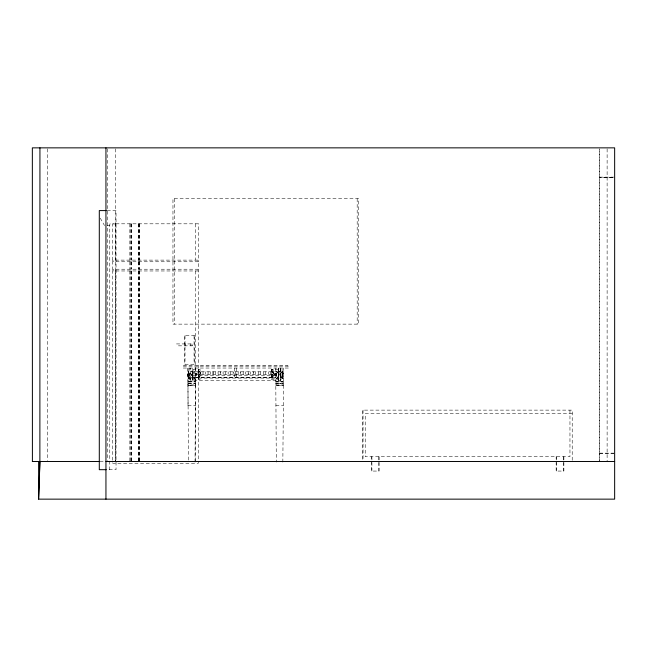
<?xml version="1.0" encoding="UTF-8"?>
<svg xmlns="http://www.w3.org/2000/svg" width="647" height="647" viewBox="0 0 647 647"><rect width="100%" height="100%" fill="white"/><g stroke="black" fill="none" stroke-linecap="round" stroke-linejoin="round"><path stroke-width="0.49" stroke-dasharray="3.23 2.43" d="M192.733 380.582L192.733 375.567L278.574 375.567M208.075 374.314L208.075 371.807M599.591 460.502L599.599 148.867L599.591 461.505M195.03 462.136L195.475 385.604L188.447 385.288M282.836 462.136L283.354 405.677L283.354 385.604L282.836 385.288L275.808 385.604L276.309 462.136M196.106 373.529L195.386 373.934L195.75 375.098L196.081 373.917L195.329 373.934L196.106 373.529L196.478 373.934L196.106 375.098L195.329 374.686L196.106 375.098M196.421 374.686L196.057 373.529L195.742 374.686L196.057 375.098L196.421 374.686L195.62 374.823M195.491 374.047L195.604 374.775M195.467 374.176L195.54 374.686M195.548 374.775L195.96 374.047L196.033 374.775M196.267 374.686L196.332 373.853L195.766 374.176M199.583 371.548L199.583 372.057M187.8 374.937L188.503 371.176L187.945 371.176M283.354 378.705L282.836 378.705L283.548 374.937L282.836 371.176L283.354 371.176M196.47 374.451L195.839 374.686M198.847 376.691L199.397 376.336L199.583 377.072M199.583 374.564L198.952 373.958M274.789 374.686L275.719 374.686A0.817 0.493 -90 0 0 275.719 373.934L274.926 373.934L275.582 373.311L276.099 373.78L275.582 375.317L274.854 374.686A0.817 0.493 -90 0 1 274.838 373.934M195.443 374.047L196.178 373.78L195.863 374.047M275.654 374.848L275.177 375.042L275.598 374.686M274.708 374.937L275.719 375.317L276.204 374.815L276.204 373.812L275.226 373.311L274.708 374.937L275.945 374.686A0.817 0.51 -90 0 0 275.945 373.934L274.854 373.78M198.888 371.548L199.64 371.548M199.64 372.057L198.952 372.154M198.952 374.67L199.64 374.564M199.009 376.465L198.944 377.072M199.64 377.072L198.952 377.177M272.023 371.451C272.338 373.829 272.872 369.752 272.039 372.179M272.023 373.958C272.71 374.985 271.789 373.586 272.039 374.686M272.023 376.465C272.71 377.5 271.789 376.093 272.039 377.201M275.468 375.042L275.719 373.311L275.363 373.934A0.817 0.493 -90 0 0 275.363 374.686L276.083 374.686A0.817 0.493 -90 0 0 276.083 373.934L275.08 373.659M275.654 373.78L275.21 373.934A0.817 0.493 -90 0 0 275.201 374.686L275.719 375.317M188.649 378.705L194.771 371.176L188.649 371.176L188.649 378.705L194.779 378.705L194.771 371.176L188.754 378.705L188.754 371.176L194.779 378.705L188.649 371.176M276.512 378.705L282.634 371.176L276.512 371.176L276.512 378.705L282.634 378.705L282.634 371.176M195.75 375.098L196.122 373.934L195.548 373.853M275.84 374.815L275.363 375.317L274.878 374.815L275.363 373.311L275.84 373.812M275.226 375.317L276.204 374.815M191.245 377.759L190.703 378.074L191.261 377.759L190.703 377.452L191.205 377.759M188.487 460.122L187.945 385.604L188.503 385.288L187.945 384.973L187.945 383.72L188.503 383.404L187.945 383.097L187.945 381.843L188.503 381.528L187.945 381.212L187.945 368.038M195.475 368.038L195.475 381.212L188.447 381.528M188.447 383.404L195.03 383.404L195.475 381.843L187.945 381.843M280.07 377.759L280.588 377.452L280.588 379.328L282.092 379.328L282.092 368.669L280.588 368.669L280.588 378.074L280.086 377.759M275.808 381.843L282.852 381.528L283.354 383.097L282.836 383.404L276.309 383.404L275.824 381.843L283.354 381.843M282.836 381.528L283.354 381.212L283.337 368.038M282.836 385.288L283.354 384.973L282.836 383.404M599.599 177.132L614.65 177.132M612.644 177.286L599.591 177.286L614.65 177.318M107.176 210.582L116.031 210.582L116.031 469.69L107.151 469.69M116.031 223.943L109.772 223.943L109.772 469.69M107.151 225.552L109.772 225.552M176.469 343.929L192.264 343.929L192.264 345.838L176.469 345.838M190.744 368.669L189.223 368.669L189.223 379.328L190.744 379.328M192.717 369.291L200.044 369.291L199.988 379.328M278.582 369.291L271.287 369.291L271.287 379.328L278.582 379.328M192.968 370.86L192.911 372.308M278.38 371.297L278.38 372.308M190.703 371.807L192.264 371.807L192.264 374.314L190.703 374.314M195.475 371.807L275.824 371.807M279.067 371.807L280.588 371.807M189.223 373.497L189.223 374.5M274.708 373.78L275.242 373.812M276.204 373.812L275.226 373.311M278.38 373.812L278.38 374.815M189.223 373.869L189.223 378.891M282.092 373.982L282.092 378.996M195.475 374.314L275.824 374.314M279.067 374.314L280.588 374.314M196.065 374.686L196.478 374.686M192.911 374.815L193.016 373.812M275.153 375.066L275.719 375.066M192.911 376.319L192.911 377.322M278.38 376.319L278.38 377.322M198.936 376.821L199.591 376.821M271.74 376.821L272.613 376.821M195.475 377.452L275.824 377.452M195.475 377.759L275.824 377.759M192.733 378.074L278.574 378.074M187.945 378.705L188.503 378.705L188.447 371.176L187.743 374.937L188.503 378.705M192.717 379.328L200.044 379.328M187.945 381.212L195.531 381.212M275.824 368.038L275.808 381.212L283.354 381.212M187.945 383.097L195.531 383.097M275.808 383.097L283.354 383.097M187.945 383.72L195.531 383.72L195.03 385.288L195.475 384.973L187.945 384.973M283.354 383.72L275.808 383.72L276.326 385.288M275.808 384.973L283.354 384.973M187.945 385.604L195.531 385.604M275.808 385.604L283.354 385.604M187.945 405.677L195.531 405.677M275.808 405.677L283.354 405.677M572.215 413.708L365.223 413.708L365.223 456.725L569.958 456.725L569.958 410.125M599.599 453.143L614.65 453.143M599.591 453.337L614.65 453.337M99.937 461.505L104.345 461.505M275.808 381.212L276.326 381.528M194.973 383.404L195.531 383.72M272.322 371.451C269.961 372.518 273.786 371.693 272.306 372.179M276.512 371.176L282.634 378.705M100.253 218.144L104.531 225.552M192.749 375.567L192.749 380.582L192.717 368.038M607.121 148.867L607.121 461.505M572.215 460.316L572.215 410.125L362.732 410.125L362.732 460.316M563.885 456.725L563.885 471.065L556.153 471.065L556.153 456.725M563.359 456.725L563.359 471.065M556.671 456.725L556.671 471.065M379.118 456.725L379.118 471.065L371.58 471.065L371.58 456.725M378.794 456.725L378.794 471.065M371.904 456.725L371.904 471.065M363.056 410.125L363.056 460.316M357.184 198.669L357.184 324.131M287.866 366.153L287.866 365.531L183.481 365.531L183.481 366.153M282.836 371.176L282.852 378.705M280.588 368.038L280.588 380.582L190.703 380.582L190.76 368.038M280.572 368.038L280.572 380.582M279.083 371.807L279.083 374.314M278.38 369.291L278.364 379.328M275.056 373.78L275.056 374.937M273.317 371.807L273.317 374.314M273.293 371.807L273.293 374.314M273.066 369.291L273.066 379.328M272.791 369.291L272.791 379.328M272.306 373.934L272.306 374.686M272.306 376.441L272.306 377.201M271.554 369.291L271.554 379.328M270.786 371.807L270.802 374.314M268.295 371.807L268.279 374.314M265.763 371.807L265.763 374.314M263.28 371.807L263.256 374.314M260.741 371.807L260.741 374.314M258.258 371.807L258.234 374.314M255.751 371.807L255.727 374.314M250.704 371.807L250.704 374.314M245.714 371.807L245.714 374.314M243.207 371.807L243.175 374.314M238.185 371.807L238.153 374.314M236.665 368.038L236.665 378.074M235.678 371.807L235.637 374.314M234.651 368.038L234.651 378.074M230.615 371.807L230.655 374.314M228.148 371.807L228.148 374.314M225.601 371.807L225.641 374.314M223.086 371.807L223.126 374.314M218.063 371.807L218.112 374.314M215.605 371.807L215.556 374.314M213.089 371.807L213.089 374.314M213.049 371.807L213.049 374.314M210.582 371.807L210.534 374.314M205.568 371.807L205.511 374.314M203.053 371.807L203.004 374.314M200.546 371.807L200.546 374.314M200.497 371.807L200.497 374.314M199.236 371.427L199.292 372.179M199.236 373.934L199.292 374.686M199.292 376.441L199.236 377.201M198.54 369.291L198.54 379.328M198.483 369.291L198.483 379.328M198.144 260.118L198.144 261.768M198.144 269.217L198.144 270.964M198.039 371.807L197.982 374.314M195.548 223.813L195.548 260.118M195.548 270.964L195.548 463.284M194.068 335.583L194.068 364.237M192.911 369.291L192.968 379.328M192.224 371.807L192.264 374.314M191.989 343.929L191.989 345.838M190.42 343.929L190.42 345.838M188.002 368.038L188.002 381.212M188.002 381.843L188.002 383.097M188.002 383.72L188.002 384.973M188.002 385.604L188.002 405.677M185.649 343.929L185.649 345.838M185.01 335.583L185.01 364.237M174.496 198.669L174.496 324.131M139.744 223.813L139.744 260.118M139.744 261.768L139.744 269.217M139.744 270.964L139.744 463.284M139.55 223.813L139.55 260.118M139.55 261.768L139.55 269.217M139.55 270.964L139.55 463.284M138.741 223.813L138.741 260.118M138.741 261.768L138.741 269.217M138.741 270.964L138.741 463.284M138.547 223.813L138.547 260.118M138.547 261.768L138.547 269.217M138.547 270.964L138.547 463.284M131.519 223.813L131.519 260.118M131.519 261.768L131.519 269.217M131.519 270.964L131.519 463.284M131.325 223.813L131.325 260.118M131.325 261.768L131.325 269.217M131.325 270.964L131.325 463.284M130.144 223.813L130.144 260.118M130.144 261.768L130.144 269.217M130.144 270.964L130.144 463.284M129.95 223.813L129.95 260.118M129.95 261.768L129.95 269.217M129.95 270.964L129.95 463.284M115.538 223.813L115.538 260.118M115.538 270.964L115.538 463.284M115.328 148.867L115.328 461.505M112.942 260.118L112.942 261.768M112.942 269.217L112.942 270.964M107.653 148.867L107.653 460.502M47.466 148.867L47.466 460.502M275.04 374.686A0.817 0.51 -90 0 1 275.04 373.934M275.646 373.934A0.817 0.493 -90 0 1 275.646 374.686M248.222 371.807L248.222 374.314L248.189 371.807M278.574 368.038L278.574 380.582L278.582 368.038M282.602 371.176L276.576 378.705L276.576 371.176L282.602 378.705L282.602 371.176M276.309 383.404L275.808 383.72L276.326 383.404M358.721 198.669L172.959 198.669L172.959 324.131L358.721 324.131L358.721 198.669M198.338 223.813L112.748 223.813L112.748 260.118L198.338 260.118L198.338 223.813M198.338 261.768L112.748 261.768L112.748 269.217L198.338 269.217L198.338 261.768M198.338 270.964L112.748 270.964L112.748 463.284L198.338 463.284L198.338 270.964M194.707 335.583L184.371 335.583L184.371 364.237L194.707 364.237L194.707 335.583M288.368 366.153L182.98 366.153L182.98 368.038L288.368 368.038L288.368 366.153M253.244 374.314L253.244 371.807L253.212 374.314M240.692 374.314L240.692 371.807L240.66 374.314M233.163 374.314L233.163 371.807L233.13 374.314M220.619 374.314L220.619 371.807L220.578 374.314"/><path stroke-width="0.97" d="M39.936 461.505L38.618 499.144L614.65 499.144L614.65 147.856L32.35 147.856L32.407 461.505M106.189 210.582L99.298 210.582L99.298 469.69L106.189 469.69M32.35 461.505L98.934 461.505M105.946 461.505L614.65 461.505M105.946 147.856L105.946 499.144M39.936 147.856L39.879 461.505L38.618 499.144L38.618 461.505"/></g></svg>
